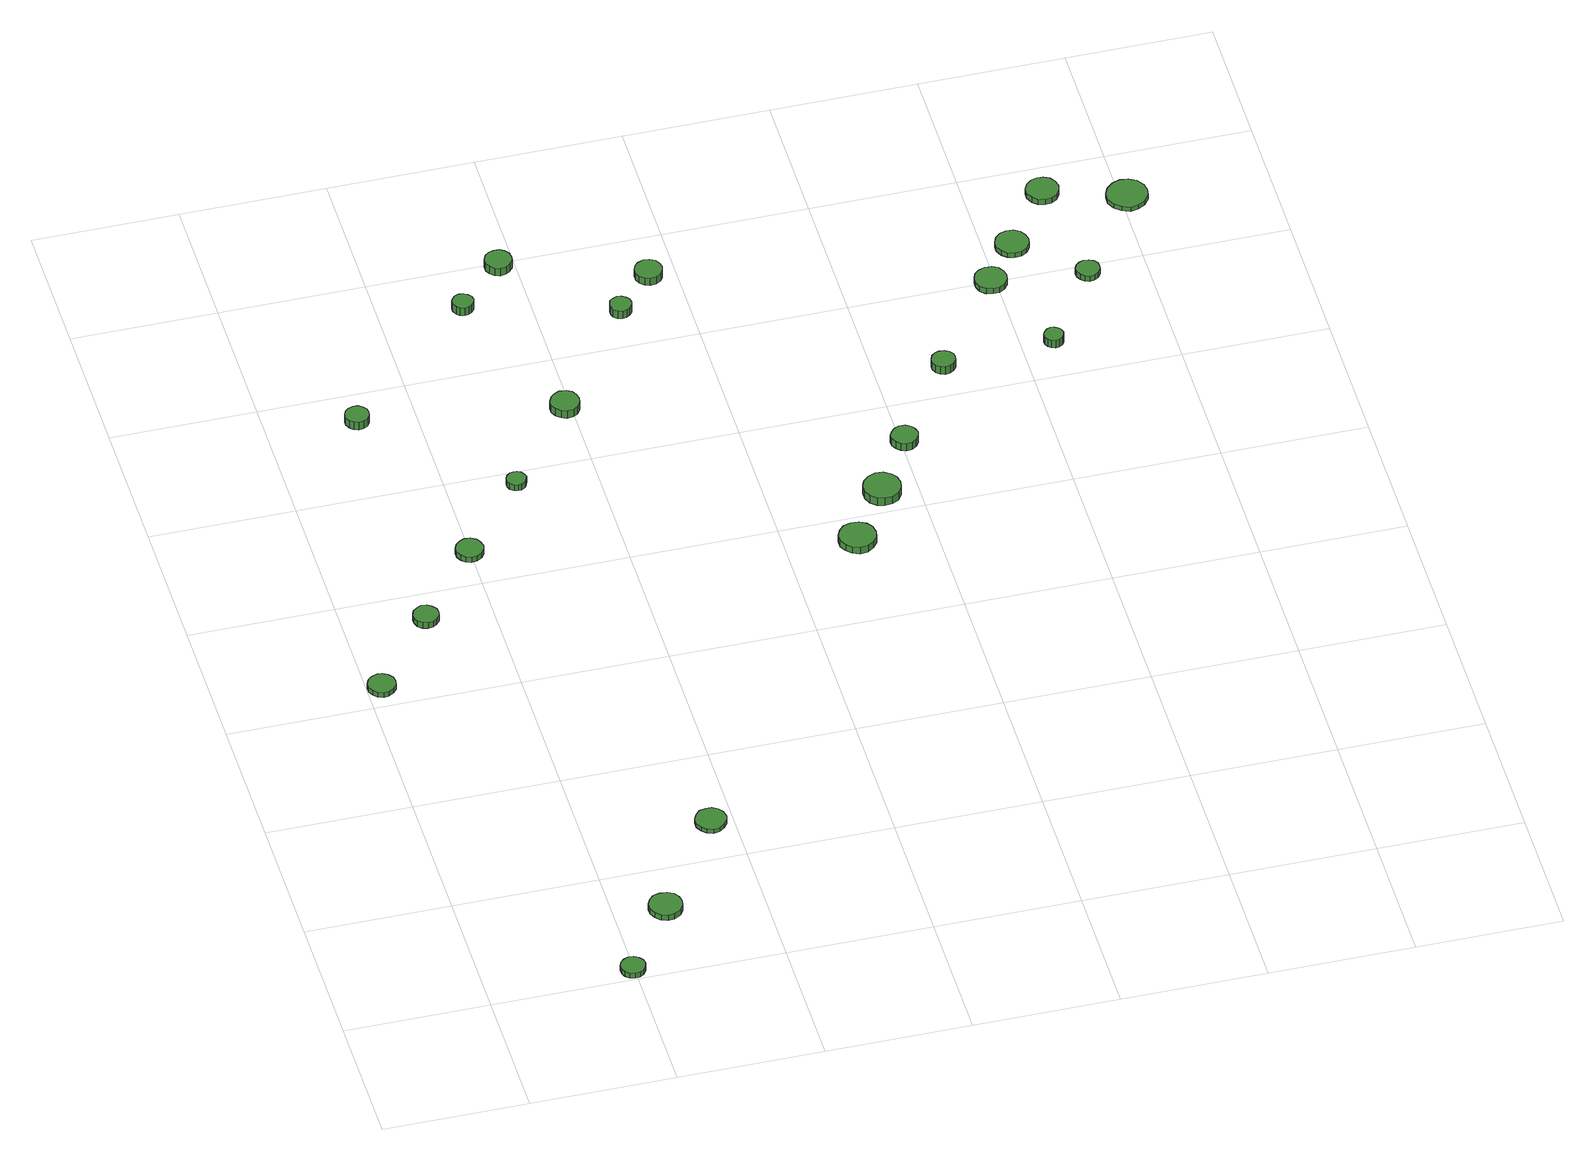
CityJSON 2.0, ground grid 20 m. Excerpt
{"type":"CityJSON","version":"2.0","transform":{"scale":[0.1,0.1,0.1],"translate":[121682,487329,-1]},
"CityObjects":{
"tree1":{"type":"SolitaryVegetationObject","attributes":{"function":"something"},"geometry":[{"type":"MultiSurface","lod":"1","boundaries":[[[0,1,2,3,4,5,6,7,8,9,10,11,12,13,14]],[[15,16,17,18,19,20,21,22,23,24,25,26,27,28,29]],[[0,29,28,1]],[[1,28,27,2]],[[2,27,26,3]],[[3,26,25,4]],[[4,25,24,5]],[[5,24,23,6]],[[6,23,22,7]],[[7,22,21,8]],[[8,21,20,9]],[[9,20,19,10]],[[10,19,18,11]],[[11,18,17,12]],[[12,17,16,13]],[[13,16,15,14]],[[14,15,29,0]]]}]},
"tree2":{"type":"SolitaryVegetationObject","attributes":{"function":"something"},"geometry":[{"type":"MultiSurface","lod":"1","boundaries":[[[30,31,32,33,34,35,36,37,38,39,40,41,42,43,44]],[[45,46,47,48,49,50,51,52,53,54,55,56,57,58,59]],[[30,59,58,31]],[[31,58,57,32]],[[32,57,56,33]],[[33,56,55,34]],[[34,55,54,35]],[[35,54,53,36]],[[36,53,52,37]],[[37,52,51,38]],[[38,51,50,39]],[[39,50,49,40]],[[40,49,48,41]],[[41,48,47,42]],[[42,47,46,43]],[[43,46,45,44]],[[44,45,59,30]]]}]},
"tree3":{"type":"SolitaryVegetationObject","attributes":{"function":"something"},"geometry":[{"type":"MultiSurface","lod":"1","boundaries":[[[60,61,62,63,64,65,66,67,68,69,70,71,72,73,74]],[[75,76,77,78,79,80,81,82,83,84,85,86,87,88,89]],[[60,89,88,61]],[[61,88,87,62]],[[62,87,86,63]],[[63,86,85,64]],[[64,85,84,65]],[[65,84,83,66]],[[66,83,82,67]],[[67,82,81,68]],[[68,81,80,69]],[[69,80,79,70]],[[70,79,78,71]],[[71,78,77,72]],[[72,77,76,73]],[[73,76,75,74]],[[74,75,89,60]]]}]},
"tree4":{"type":"SolitaryVegetationObject","attributes":{"function":"something"},"geometry":[{"type":"MultiSurface","lod":"1","boundaries":[[[90,91,92,93,94,95,96,97,98,99,100,101,102,103,104]],[[105,106,107,108,109,110,111,112,113,114,115,116,117,118,119]],[[90,119,118,91]],[[91,118,117,92]],[[92,117,116,93]],[[93,116,115,94]],[[94,115,114,95]],[[95,114,113,96]],[[96,113,112,97]],[[97,112,111,98]],[[98,111,110,99]],[[99,110,109,100]],[[100,109,108,101]],[[101,108,107,102]],[[102,107,106,103]],[[103,106,105,104]],[[104,105,119,90]]]}]},
"tree5":{"type":"SolitaryVegetationObject","attributes":{"function":"something"},"geometry":[{"type":"MultiSurface","lod":"1","boundaries":[[[120,121,122,123,124,125,126,127,128,129,130,131,132,133,134]],[[135,136,137,138,139,140,141,142,143,144,145,146,147,148,149]],[[120,149,148,121]],[[121,148,147,122]],[[122,147,146,123]],[[123,146,145,124]],[[124,145,144,125]],[[125,144,143,126]],[[126,143,142,127]],[[127,142,141,128]],[[128,141,140,129]],[[129,140,139,130]],[[130,139,138,131]],[[131,138,137,132]],[[132,137,136,133]],[[133,136,135,134]],[[134,135,149,120]]]}]},
"tree6":{"type":"SolitaryVegetationObject","attributes":{"function":"something"},"geometry":[{"type":"MultiSurface","lod":"1","boundaries":[[[150,151,152,153,154,155,156,157,158,159,160,161,162,163,164]],[[165,166,167,168,169,170,171,172,173,174,175,176,177,178,179]],[[150,179,178,151]],[[151,178,177,152]],[[152,177,176,153]],[[153,176,175,154]],[[154,175,174,155]],[[155,174,173,156]],[[156,173,172,157]],[[157,172,171,158]],[[158,171,170,159]],[[159,170,169,160]],[[160,169,168,161]],[[161,168,167,162]],[[162,167,166,163]],[[163,166,165,164]],[[164,165,179,150]]]}]},
"tree7":{"type":"SolitaryVegetationObject","attributes":{"function":"something"},"geometry":[{"type":"MultiSurface","lod":"1","boundaries":[[[180,181,182,183,184,185,186,187,188,189,190,191,192,193,194]],[[195,196,197,198,199,200,201,202,203,204,205,206,207,208,209]],[[180,209,208,181]],[[181,208,207,182]],[[182,207,206,183]],[[183,206,205,184]],[[184,205,204,185]],[[185,204,203,186]],[[186,203,202,187]],[[187,202,201,188]],[[188,201,200,189]],[[189,200,199,190]],[[190,199,198,191]],[[191,198,197,192]],[[192,197,196,193]],[[193,196,195,194]],[[194,195,209,180]]]}]},
"tree8":{"type":"SolitaryVegetationObject","attributes":{"function":"something"},"geometry":[{"type":"MultiSurface","lod":"1","boundaries":[[[210,211,212,213,214,215,216,217,218,219,220,221,222,223,224]],[[225,226,227,228,229,230,231,232,233,234,235,236,237,238,239]],[[210,239,238,211]],[[211,238,237,212]],[[212,237,236,213]],[[213,236,235,214]],[[214,235,234,215]],[[215,234,233,216]],[[216,233,232,217]],[[217,232,231,218]],[[218,231,230,219]],[[219,230,229,220]],[[220,229,228,221]],[[221,228,227,222]],[[222,227,226,223]],[[223,226,225,224]],[[224,225,239,210]]]}]},
"tree9":{"type":"SolitaryVegetationObject","attributes":{"function":"something"},"geometry":[{"type":"MultiSurface","lod":"1","boundaries":[[[240,241,242,243,244,245,246,247,248,249,250,251,252,253,254]],[[255,256,257,258,259,260,261,262,263,264,265,266,267,268,269]],[[240,269,268,241]],[[241,268,267,242]],[[242,267,266,243]],[[243,266,265,244]],[[244,265,264,245]],[[245,264,263,246]],[[246,263,262,247]],[[247,262,261,248]],[[248,261,260,249]],[[249,260,259,250]],[[250,259,258,251]],[[251,258,257,252]],[[252,257,256,253]],[[253,256,255,254]],[[254,255,269,240]]]}]},
"tree10":{"type":"SolitaryVegetationObject","attributes":{"function":"something"},"geometry":[{"type":"MultiSurface","lod":"1","boundaries":[[[270,271,272,273,274,275,276,277,278,279,280,281,282,283,284]],[[285,286,287,288,289,290,291,292,293,294,295,296,297,298,299]],[[270,299,298,271]],[[271,298,297,272]],[[272,297,296,273]],[[273,296,295,274]],[[274,295,294,275]],[[275,294,293,276]],[[276,293,292,277]],[[277,292,291,278]],[[278,291,290,279]],[[279,290,289,280]],[[280,289,288,281]],[[281,288,287,282]],[[282,287,286,283]],[[283,286,285,284]],[[284,285,299,270]]]}]},
"tree11":{"type":"SolitaryVegetationObject","attributes":{"function":"something"},"geometry":[{"type":"MultiSurface","lod":"1","boundaries":[[[300,301,302,303,304,305,306,307,308,309,310,311,312,313,314]],[[315,316,317,318,319,320,321,322,323,324,325,326,327,328,329]],[[300,329,328,301]],[[301,328,327,302]],[[302,327,326,303]],[[303,326,325,304]],[[304,325,324,305]],[[305,324,323,306]],[[306,323,322,307]],[[307,322,321,308]],[[308,321,320,309]],[[309,320,319,310]],[[310,319,318,311]],[[311,318,317,312]],[[312,317,316,313]],[[313,316,315,314]],[[314,315,329,300]]]}]},
"tree12":{"type":"SolitaryVegetationObject","attributes":{"function":"something"},"geometry":[{"type":"MultiSurface","lod":"1","boundaries":[[[330,331,332,333,334,335,336,337,338,339,340,341,342,343,344]],[[345,346,347,348,349,350,351,352,353,354,355,356,357,358,359]],[[330,359,358,331]],[[331,358,357,332]],[[332,357,356,333]],[[333,356,355,334]],[[334,355,354,335]],[[335,354,353,336]],[[336,353,352,337]],[[337,352,351,338]],[[338,351,350,339]],[[339,350,349,340]],[[340,349,348,341]],[[341,348,347,342]],[[342,347,346,343]],[[343,346,345,344]],[[344,345,359,330]]]}]},
"tree13":{"type":"SolitaryVegetationObject","attributes":{"function":"something"},"geometry":[{"type":"MultiSurface","lod":"1","boundaries":[[[360,361,362,363,364,365,366,367,368,369,370,371,372,373,374]],[[375,376,377,378,379,380,381,382,383,384,385,386,387,388,389]],[[360,389,388,361]],[[361,388,387,362]],[[362,387,386,363]],[[363,386,385,364]],[[364,385,384,365]],[[365,384,383,366]],[[366,383,382,367]],[[367,382,381,368]],[[368,381,380,369]],[[369,380,379,370]],[[370,379,378,371]],[[371,378,377,372]],[[372,377,376,373]],[[373,376,375,374]],[[374,375,389,360]]]}]},
"tree14":{"type":"SolitaryVegetationObject","attributes":{"function":"something"},"geometry":[{"type":"MultiSurface","lod":"1","boundaries":[[[390,391,392,393,394,395,396,397,398,399,400,401,402,403,404]],[[405,406,407,408,409,410,411,412,413,414,415,416,417,418,419]],[[390,419,418,391]],[[391,418,417,392]],[[392,417,416,393]],[[393,416,415,394]],[[394,415,414,395]],[[395,414,413,396]],[[396,413,412,397]],[[397,412,411,398]],[[398,411,410,399]],[[399,410,409,400]],[[400,409,408,401]],[[401,408,407,402]],[[402,407,406,403]],[[403,406,405,404]],[[404,405,419,390]]]}]},
"tree15":{"type":"SolitaryVegetationObject","attributes":{"function":"something"},"geometry":[{"type":"MultiSurface","lod":"1","boundaries":[[[420,421,422,423,424,425,426,427,428,429,430,431,432,433,434]],[[435,436,437,438,439,440,441,442,443,444,445,446,447,448,449]],[[420,449,448,421]],[[421,448,447,422]],[[422,447,446,423]],[[423,446,445,424]],[[424,445,444,425]],[[425,444,443,426]],[[426,443,442,427]],[[427,442,441,428]],[[428,441,440,429]],[[429,440,439,430]],[[430,439,438,431]],[[431,438,437,432]],[[432,437,436,433]],[[433,436,435,434]],[[434,435,449,420]]]}]},
"tree16":{"type":"SolitaryVegetationObject","attributes":{"function":"something"},"geometry":[{"type":"MultiSurface","lod":"1","boundaries":[[[450,451,452,453,454,455,456,457,458,459,460,461,462,463,464]],[[465,466,467,468,469,470,471,472,473,474,475,476,477,478,479]],[[450,479,478,451]],[[451,478,477,452]],[[452,477,476,453]],[[453,476,475,454]],[[454,475,474,455]],[[455,474,473,456]],[[456,473,472,457]],[[457,472,471,458]],[[458,471,470,459]],[[459,470,469,460]],[[460,469,468,461]],[[461,468,467,462]],[[462,467,466,463]],[[463,466,465,464]],[[464,465,479,450]]]}]},
"tree17":{"type":"SolitaryVegetationObject","attributes":{"function":"something"},"geometry":[{"type":"MultiSurface","lod":"1","boundaries":[[[480,481,482,483,484,485,486,487,488,489,490,491,492,493,494]],[[495,496,497,498,499,500,501,502,503,504,505,506,507,508,509]],[[480,509,508,481]],[[481,508,507,482]],[[482,507,506,483]],[[483,506,505,484]],[[484,505,504,485]],[[485,504,503,486]],[[486,503,502,487]],[[487,502,501,488]],[[488,501,500,489]],[[489,500,499,490]],[[490,499,498,491]],[[491,498,497,492]],[[492,497,496,493]],[[493,496,495,494]],[[494,495,509,480]]]}]},
"tree18":{"type":"SolitaryVegetationObject","attributes":{"function":"something"},"geometry":[{"type":"MultiSurface","lod":"1","boundaries":[[[510,511,512,513,514,515,516,517,518,519,520,521,522,523,524]],[[525,526,527,528,529,530,531,532,533,534,535,536,537,538,539]],[[510,539,538,511]],[[511,538,537,512]],[[512,537,536,513]],[[513,536,535,514]],[[514,535,534,515]],[[515,534,533,516]],[[516,533,532,517]],[[517,532,531,518]],[[518,531,530,519]],[[519,530,529,520]],[[520,529,528,521]],[[521,528,527,522]],[[522,527,526,523]],[[523,526,525,524]],[[524,525,539,510]]]}]},
"tree19":{"type":"SolitaryVegetationObject","attributes":{"function":"something"},"geometry":[{"type":"MultiSurface","lod":"1","boundaries":[[[540,541,542,543,544,545,546,547,548,549,550,551,552,553,554]],[[555,556,557,558,559,560,561,562,563,564,565,566,567,568,569]],[[540,569,568,541]],[[541,568,567,542]],[[542,567,566,543]],[[543,566,565,544]],[[544,565,564,545]],[[545,564,563,546]],[[546,563,562,547]],[[547,562,561,548]],[[548,561,560,549]],[[549,560,559,550]],[[550,559,558,551]],[[551,558,557,552]],[[552,557,556,553]],[[553,556,555,554]],[[554,555,569,540]]]}]},
"tree20":{"type":"SolitaryVegetationObject","attributes":{"function":"something"},"geometry":[{"type":"MultiSurface","lod":"1","boundaries":[[[570,571,572,573,574,575,576,577,578,579,580,581,582,583,584]],[[585,586,587,588,589,590,591,592,593,594,595,596,597,598,599]],[[570,599,598,571]],[[571,598,597,572]],[[572,597,596,573]],[[573,596,595,574]],[[574,595,594,575]],[[575,594,593,576]],[[576,593,592,577]],[[577,592,591,578]],[[578,591,590,579]],[[579,590,589,580]],[[580,589,588,581]],[[581,588,587,582]],[[582,587,586,583]],[[583,586,585,584]],[[584,585,599,570]]]}]},
"tree21":{"type":"SolitaryVegetationObject","attributes":{"function":"something"},"geometry":[{"type":"MultiSurface","lod":"1","boundaries":[[[600,601,602,603,604,605,606,607,608,609,610,611,612,613,614]],[[615,616,617,618,619,620,621,622,623,624,625,626,627,628,629]],[[600,629,628,601]],[[601,628,627,602]],[[602,627,626,603]],[[603,626,625,604]],[[604,625,624,605]],[[605,624,623,606]],[[606,623,622,607]],[[607,622,621,608]],[[608,621,620,609]],[[609,620,619,610]],[[610,619,618,611]],[[611,618,617,612]],[[612,617,616,613]],[[613,616,615,614]],[[614,615,629,600]]]}]},
"tree22":{"type":"SolitaryVegetationObject","attributes":{"function":"something"},"geometry":[{"type":"MultiSurface","lod":"1","boundaries":[[[630,631,632,633,634,635,636,637,638,639,640,641,642,643,644]],[[645,646,647,648,649,650,651,652,653,654,655,656,657,658,659]],[[630,659,658,631]],[[631,658,657,632]],[[632,657,656,633]],[[633,656,655,634]],[[634,655,654,635]],[[635,654,653,636]],[[636,653,652,637]],[[637,652,651,638]],[[638,651,650,639]],[[639,650,649,640]],[[640,649,648,641]],[[641,648,647,642]],[[642,647,646,643]],[[643,646,645,644]],[[644,645,659,630]]]}]},
"tree23":{"type":"SolitaryVegetationObject","attributes":{"function":"something"},"geometry":[{"type":"MultiSurface","lod":"1","boundaries":[[[660,661,662,663,664,665,666,667,668,669,670,671,672,673,674]],[[675,676,677,678,679,680,681,682,683,684,685,686,687,688,689]],[[660,689,688,661]],[[661,688,687,662]],[[662,687,686,663]],[[663,686,685,664]],[[664,685,684,665]],[[665,684,683,666]],[[666,683,682,667]],[[667,682,681,668]],[[668,681,680,669]],[[669,680,679,670]],[[670,679,678,671]],[[671,678,677,672]],[[672,677,676,673]],[[673,676,675,674]],[[674,675,689,660]]]}]}
},
"vertices":[
[215,19,14],[213,26,14],[209,31,14],[203,35,14],[196,36,14],[189,33,14],[184,29,14],[181,22,14],[181,15,14],[184,9,14],[189,4,14],[196,2,14],[203,3,14],[209,6,14],[213,12,14],[213,12,6],[209,6,6],[203,3,6],[196,2,6],[189,4,6],[184,9,6],[181,15,6],[181,22,6],[184,29,6],[189,33,6],[196,36,6],[203,35,6],[209,31,6],[213,26,6],[215,19,6],
[38,633,17],[37,641,17],[32,647,17],[25,651,17],[18,652,17],[10,649,17],[4,644,17],[1,637,17],[1,629,17],[4,622,17],[10,617,17],[18,614,17],[25,615,17],[32,619,17],[37,625,17],[37,625,9],[32,619,9],[25,615,9],[18,614,9],[10,617,9],[4,622,9],[1,629,9],[1,637,9],[4,644,9],[10,649,9],[18,652,9],[25,651,9],[32,647,9],[37,641,9],[38,633,9],
[292,123,15],[290,132,15],[285,140,15],[276,144,15],[267,145,15],[258,143,15],[251,136,15],[247,128,15],[247,118,15],[251,110,15],[258,103,15],[267,100,15],[276,101,15],[285,106,15],[290,114,15],[290,114,6],[285,106,6],[276,101,6],[267,100,6],[258,103,6],[251,110,6],[247,118,6],[247,128,6],[251,136,6],[258,143,6],[267,145,6],[276,144,6],[285,140,6],[290,132,6],[292,123,6],
[127,748,18],[126,755,18],[121,761,18],[115,765,18],[108,766,18],[101,763,18],[95,758,18],[93,752,18],[93,745,18],[95,738,18],[101,733,18],[108,731,18],[115,732,18],[121,735,18],[126,741,18],[126,741,8],[121,735,8],[115,732,8],[108,731,8],[101,733,8],[95,738,8],[93,745,8],[93,752,8],[95,758,8],[101,763,8],[108,766,8],[115,765,8],[121,761,8],[126,755,8],[127,748,8],
[391,271,13],[389,280,13],[384,287,13],[376,292,13],[368,292,13],[359,290,13],[353,284,13],[349,276,13],[349,267,13],[353,259,13],[359,253,13],[368,250,13],[376,251,13],[384,256,13],[389,263,13],[389,263,6],[384,256,6],[376,251,6],[368,250,6],[359,253,6],[353,259,6],[349,267,6],[349,276,6],[353,284,6],[359,290,6],[368,292,6],[376,292,6],[384,287,6],[389,280,6],[391,271,6],
[217,860,17],[215,868,17],[211,874,17],[204,878,17],[196,879,17],[189,876,17],[183,871,17],[180,864,17],[180,856,17],[183,849,17],[189,844,17],[196,841,17],[204,842,17],[211,846,17],[215,852,17],[215,852,8],[211,846,8],[204,842,8],[196,841,8],[189,844,8],[183,849,8],[180,856,8],[180,864,8],[183,871,8],[189,876,8],[196,879,8],[204,878,8],[211,874,8],[215,868,8],[217,860,8],
[137,1145,22],[136,1152,22],[132,1157,22],[126,1161,22],[119,1161,22],[113,1159,22],[108,1155,22],[105,1149,22],[105,1142,22],[108,1136,22],[113,1131,22],[119,1129,22],[126,1130,22],[132,1133,22],[136,1139,22],[136,1139,9],[132,1133,9],[126,1130,9],[119,1129,9],[113,1131,9],[108,1136,9],[105,1142,9],[105,1149,9],[108,1155,9],[113,1159,9],[119,1161,9],[126,1161,9],[132,1157,9],[136,1152,9],[137,1145,9],
[306,975,18],[304,980,18],[301,985,18],[296,988,18],[291,988,18],[286,987,18],[281,983,18],[279,978,18],[279,972,18],[281,967,18],[286,963,18],[291,962,18],[296,962,18],[301,965,18],[304,970,18],[304,970,8],[301,965,8],[296,962,8],[291,962,8],[286,963,8],[281,967,8],[279,972,8],[279,978,8],[281,983,8],[286,987,8],[291,988,8],[296,988,8],[301,985,8],[304,980,8],[306,975,8],
[324,1317,29],[323,1322,29],[319,1327,29],[314,1330,29],[308,1331,29],[302,1329,29],[298,1325,29],[295,1320,29],[295,1314,29],[298,1308,29],[302,1304,29],[308,1302,29],[314,1303,29],[319,1306,29],[323,1311,29],[323,1311,16],[319,1306,16],[314,1303,16],[308,1302,16],[302,1304,16],[298,1308,16],[295,1314,16],[295,1320,16],[298,1325,16],[302,1329,16],[308,1331,16],[314,1330,16],[319,1327,16],[323,1322,16],[324,1317,16],
[410,1099,24],[408,1107,24],[404,1114,24],[397,1118,24],[388,1119,24],[381,1116,24],[375,1111,24],[371,1103,24],[371,1095,24],[375,1087,24],[381,1082,24],[388,1079,24],[397,1080,24],[404,1084,24],[408,1091,24],[408,1091,11],[404,1084,11],[397,1080,11],[388,1079,11],[381,1082,11],[375,1087,11],[371,1095,11],[371,1103,11],[375,1111,11],[381,1116,11],[388,1119,11],[397,1118,11],[404,1114,11],[408,1107,11],[410,1099,11],
[394,1387,26],[393,1395,26],[388,1401,26],[382,1405,26],[374,1405,26],[367,1403,26],[361,1398,26],[358,1391,26],[358,1383,26],[361,1377,26],[367,1371,26],[374,1369,26],[382,1370,26],[388,1374,26],[393,1380,26],[393,1380,13],[388,1374,13],[382,1370,13],[374,1369,13],[367,1371,13],[361,1377,13],[358,1383,13],[358,1391,13],[361,1398,13],[367,1403,13],[374,1405,13],[382,1405,13],[388,1401,13],[393,1395,13],[394,1387,13],
[524,1264,24],[523,1270,24],[519,1275,24],[514,1278,24],[508,1279,24],[502,1277,24],[497,1273,24],[495,1267,24],[495,1261,24],[497,1255,24],[502,1251,24],[508,1249,24],[514,1250,24],[519,1253,24],[523,1258,24],[523,1258,11],[519,1253,11],[514,1250,11],[508,1249,11],[502,1251,11],[497,1255,11],[495,1261,11],[495,1267,11],[497,1273,11],[502,1277,11],[508,1279,11],[514,1278,11],[519,1275,11],[523,1270,11],[524,1264,11],
[721,755,17],[719,766,17],[713,774,17],[704,779,17],[693,780,17],[683,777,17],[676,770,17],[671,761,17],[671,750,17],[676,741,17],[683,734,17],[693,730,17],[704,731,17],[713,737,17],[719,745,17],[719,745,6],[713,737,6],[704,731,6],[693,730,6],[683,734,6],[676,741,6],[671,750,6],[671,761,6],[676,770,6],[683,777,6],[693,780,6],[704,779,6],[713,774,6],[719,766,6],[721,755,6],
[582,1326,19],[580,1334,19],[576,1340,19],[569,1344,19],[561,1345,19],[554,1342,19],[548,1337,19],[545,1330,19],[545,1322,19],[548,1315,19],[554,1310,19],[561,1307,19],[569,1308,19],[576,1312,19],[580,1318,19],[580,1318,7],[576,1312,7],[569,1308,7],[561,1307,7],[554,1310,7],[548,1315,7],[545,1322,7],[545,1330,7],[548,1337,7],[554,1342,7],[561,1345,7],[569,1344,7],[576,1340,7],[580,1334,7],[582,1326,7],
[776,837,20],[774,848,20],[768,856,20],[759,862,20],[748,863,20],[738,859,20],[730,852,20],[726,843,20],[726,832,20],[730,822,20],[738,815,20],[748,812,20],[759,813,20],[768,818,20],[774,827,20],[774,827,7],[768,818,7],[759,813,7],[748,812,7],[738,815,7],[730,822,7],[726,832,7],[726,843,7],[730,852,7],[738,859,7],[748,863,7],[759,862,7],[768,856,7],[774,848,7],[776,837,7],
[822,922,24],[820,929,24],[816,935,24],[809,939,24],[801,940,24],[794,937,24],[789,932,24],[785,925,24],[785,918,24],[789,911,24],[794,906,24],[801,903,24],[809,904,24],[816,908,24],[820,914,24],[820,914,12],[816,908,12],[809,904,12],[801,903,12],[794,906,12],[789,911,12],[785,918,12],[785,925,12],[789,932,12],[794,937,12],[801,940,12],[809,939,12],[816,935,12],[820,929,12],[822,922,12],
[906,1050,26],[905,1057,26],[901,1062,26],[895,1065,26],[888,1066,26],[882,1064,26],[877,1060,26],[874,1053,26],[874,1047,26],[877,1040,26],[882,1036,26],[888,1034,26],[895,1035,26],[901,1038,26],[905,1043,26],[905,1043,13],[901,1038,13],[895,1035,13],[888,1034,13],[882,1036,13],[877,1040,13],[874,1047,13],[874,1053,13],[877,1060,13],[882,1064,13],[888,1066,13],[895,1065,13],[901,1062,13],[905,1057,13],[906,1050,13],
[1015,1198,16],[1013,1207,16],[1008,1215,16],[1000,1219,16],[991,1220,16],[982,1217,16],[975,1211,16],[972,1203,16],[972,1194,16],[975,1185,16],[982,1179,16],[991,1177,16],[1000,1177,16],[1008,1182,16],[1013,1189,16],[1013,1189,7],[1008,1182,7],[1000,1177,7],[991,1177,7],[982,1179,7],[975,1185,7],[972,1194,7],[972,1203,7],[975,1211,7],[982,1217,7],[991,1220,7],[1000,1219,7],[1008,1215,7],[1013,1207,7],[1015,1198,7],
[1057,1065,22],[1055,1070,22],[1052,1074,22],[1047,1077,22],[1042,1078,22],[1037,1076,22],[1033,1072,22],[1030,1067,22],[1030,1062,22],[1033,1057,22],[1037,1053,22],[1042,1051,22],[1047,1052,22],[1052,1055,22],[1055,1059,22],[1055,1059,9],[1052,1055,9],[1047,1052,9],[1042,1051,9],[1037,1053,9],[1033,1057,9],[1030,1062,9],[1030,1067,9],[1033,1072,9],[1037,1076,9],[1042,1078,9],[1047,1077,9],[1052,1074,9],[1055,1070,9],[1057,1065,9],
[1061,1260,15],[1059,1270,15],[1054,1277,15],[1046,1282,15],[1036,1283,15],[1027,1280,15],[1020,1274,15],[1016,1265,15],[1016,1256,15],[1020,1247,15],[1027,1241,15],[1036,1238,15],[1046,1239,15],[1054,1244,15],[1059,1251,15],[1059,1251,7],[1054,1244,7],[1046,1239,7],[1036,1238,7],[1027,1241,7],[1020,1247,7],[1016,1256,7],[1016,1265,7],[1020,1274,7],[1027,1280,7],[1036,1283,7],[1046,1282,7],[1054,1277,7],[1059,1270,7],[1061,1260,7],
[1137,1184,16],[1136,1191,16],[1132,1196,16],[1126,1199,16],[1119,1200,16],[1113,1198,16],[1108,1194,16],[1105,1188,16],[1105,1181,16],[1108,1175,16],[1113,1170,16],[1119,1168,16],[1126,1169,16],[1132,1172,16],[1136,1178,16],[1136,1178,7],[1132,1172,7],[1126,1169,7],[1119,1168,7],[1113,1170,7],[1108,1175,7],[1105,1181,7],[1105,1188,7],[1108,1194,7],[1113,1198,7],[1119,1200,7],[1126,1199,7],[1132,1196,7],[1136,1191,7],[1137,1184,7],
[1125,1350,16],[1123,1359,16],[1118,1367,16],[1110,1371,16],[1101,1372,16],[1092,1369,16],[1085,1363,16],[1081,1355,16],[1081,1346,16],[1085,1337,16],[1092,1331,16],[1101,1328,16],[1110,1329,16],[1118,1334,16],[1123,1341,16],[1123,1341,7],[1118,1334,7],[1110,1329,7],[1101,1328,7],[1092,1331,7],[1085,1337,7],[1081,1346,7],[1081,1355,7],[1085,1363,7],[1092,1369,7],[1101,1372,7],[1110,1371,7],[1118,1367,7],[1123,1359,7],[1125,1350,7],
[1236,1315,14],[1234,1326,14],[1227,1336,14],[1217,1341,14],[1206,1343,14],[1195,1339,14],[1186,1331,14],[1181,1321,14],[1181,1309,14],[1186,1299,14],[1195,1291,14],[1206,1287,14],[1217,1289,14],[1227,1294,14],[1234,1304,14],[1234,1304,7],[1227,1294,7],[1217,1289,7],[1206,1287,7],[1195,1291,7],[1186,1299,7],[1181,1309,7],[1181,1321,7],[1186,1331,7],[1195,1339,7],[1206,1343,7],[1217,1341,7],[1227,1336,7],[1234,1326,7],[1236,1315,7]
]}
